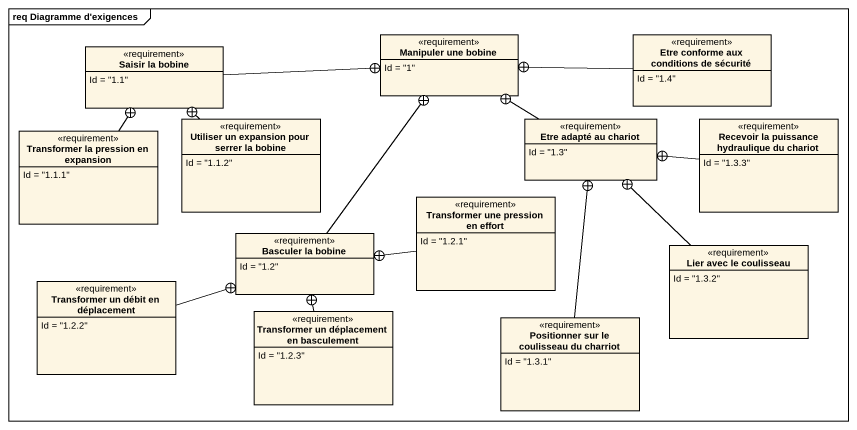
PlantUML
@startuml
mainframe req Diagramme d'exigences
hide circle
hide empty members
class "Manipuler une bobine" as Manipuler_une_bobine <<requirement>> {
  Id = "1"
}
class "Etre conforme aux conditions de sécurité" as Etre_conforme_aux <<requirement>> {
  Id = "1.4"
}
class "Saisir la bobine" as Saisir_la_bobine <<requirement>> {
  Id = "1.1"
}
class "Utiliser un expansion pour serrer la bobine" as Utiliser_un_expansion_pour <<requirement>> {
  Id = "1.1.2"
}
class "Etre adapté au chariot" as Etre_adapté_au_chariot <<requirement>> {
  Id = "1.3"
}
class "Recevoir la puissance hydraulique du chariot" as Recevoir_la_puissance <<requirement>> {
  Id = "1.3.3"
}
class "Transformer la pression en expansion" as Transformer_la_pression_en <<requirement>> {
  Id = "1.1.1"
}
class "Basculer la bobine" as Basculer_la_bobine <<requirement>> {
  Id = "1.2"
}
class "Transformer une pression en effort" as Transformer_une_pression_en <<requirement>> {
  Id = "1.2.1"
}
class "Lier avec le coulisseau" as Lier_avec_le_coulisseau <<requirement>> {
  Id = "1.3.2"
}
class "Transformer un débit en déplacement" as Transformer_un_débit_en <<requirement>> {
  Id = "1.2.2"
}
class "Transformer un déplacement en basculement" as Transformer_un_déplacement <<requirement>> {
  Id = "1.2.3"
}
class "Positionner sur le coulisseau du charriot" as Positionner_sur_le <<requirement>> {
  Id = "1.3.1"
}
Etre_conforme_aux -left-+ Manipuler_une_bobine
Saisir_la_bobine -right-+ Manipuler_une_bobine
Utiliser_un_expansion_pour -up-+ Saisir_la_bobine
Etre_adapté_au_chariot -left-+ Manipuler_une_bobine
Recevoir_la_puissance -left-+ Etre_adapté_au_chariot
Transformer_la_pression_en -up-+ Saisir_la_bobine
Basculer_la_bobine -up-+ Manipuler_une_bobine
Transformer_une_pression_en -left-+ Basculer_la_bobine
Lier_avec_le_coulisseau -up-+ Etre_adapté_au_chariot
Transformer_un_débit_en -right-+ Basculer_la_bobine
Transformer_un_déplacement -up-+ Basculer_la_bobine
Positionner_sur_le -up-+ Etre_adapté_au_chariot
@enduml
